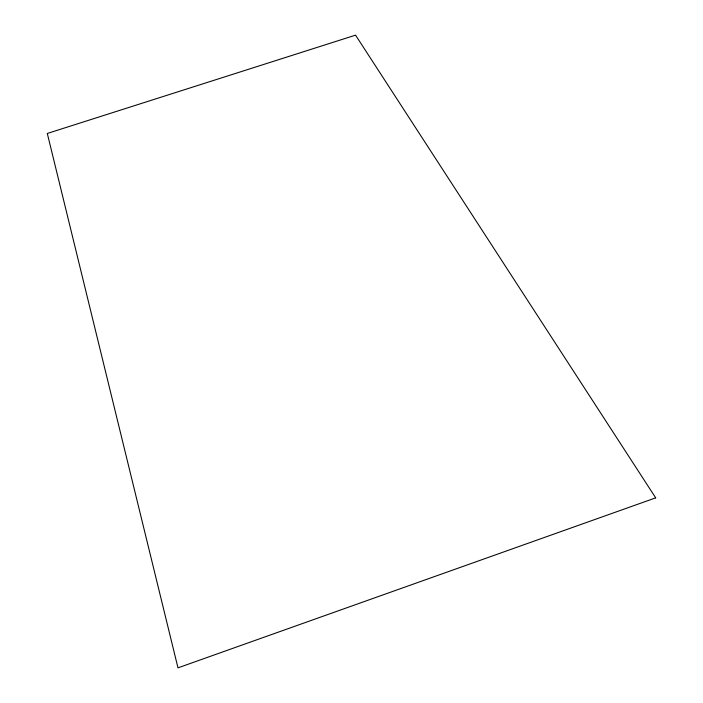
<?xml version="1.0" encoding="UTF-8"?>
<svg xmlns="http://www.w3.org/2000/svg" width="703" height="703" viewBox="0 0 703 703"><rect width="100%" height="100%" fill="white"/><g stroke="black" fill="none" stroke-linecap="round" stroke-linejoin="round"><path stroke-width="1.05" d="M655.697 497.856L177.982 667.85L47.303 133.465L355.551 35.15L655.697 497.856"/></g></svg>
